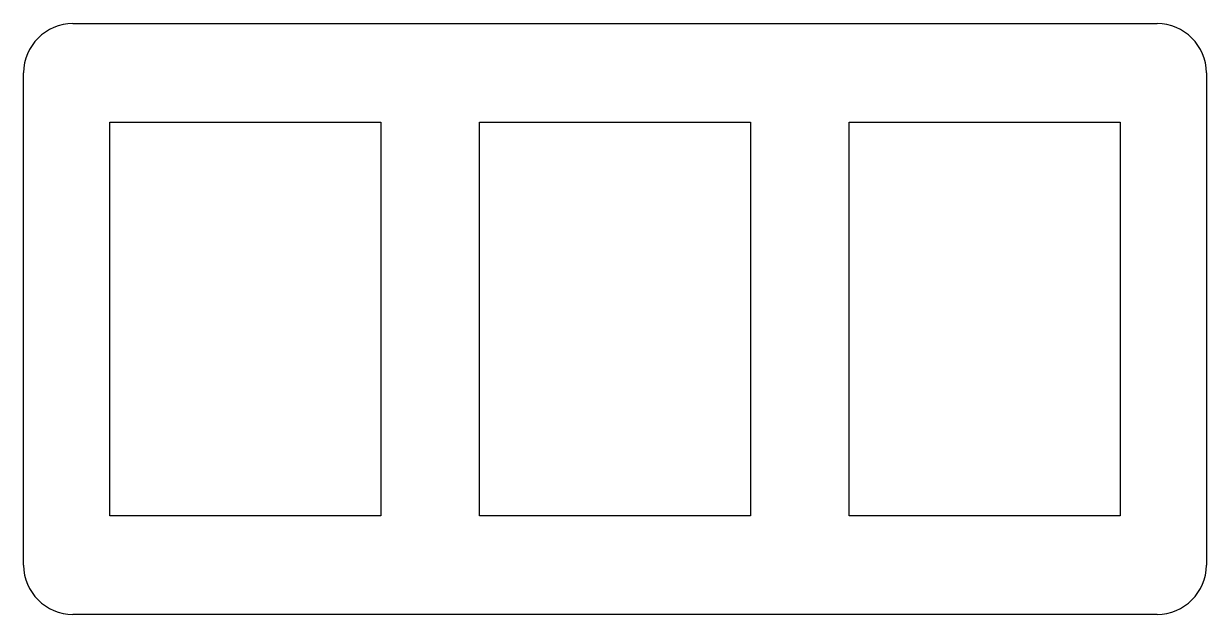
# Model space of a CAD drawing. Extents: x -24 to 24, y -24 to 0.
import ezdxf

# ---------------------------------------------------------------- set-up
doc = ezdxf.new("R2010")
doc.units = 0
doc.header["$MEASUREMENT"] = 0
doc.layers.get('0').update_dxf_attribs({"linetype": 'CONTINUOUS'})

msp = doc.modelspace()

# ---------------------------------------------------------------- linework, layer by layer
at = {"linetype": 'CONTINUOUS'}
for p, q in [((-22, 0), (22, 0)), ((-24, -22), (-24, -2)), ((24, -2), (24, -22)), ((-20.5, -20), (-20.5, -4)), ((-20.5, -4), (-9.5, -4)), ((-9.5, -4), (-9.5, -20)), ((-5.5, -20), (-5.5, -4)), ((-5.5, -4), (5.5, -4)), ((5.5, -4), (5.5, -20)), ((9.5, -20), (9.5, -4)), ((9.5, -4), (20.5, -4)), ((20.5, -4), (20.5, -20)), ((-9.5, -20), (-20.5, -20)), ((5.5, -20), (-5.5, -20)), ((20.5, -20), (9.5, -20)), ((22, -24), (-22, -24))]:
    msp.add_line(p, q, dxfattribs=at)
for centre, start, end in [((-22, -2), 90, 180), ((22, -2), 0, 90), ((-22, -22), 180, 270), ((22, -22), 270, 0)]:
    msp.add_arc(centre, 2, start, end, dxfattribs=at)

doc.saveas('drawing.dxf')
